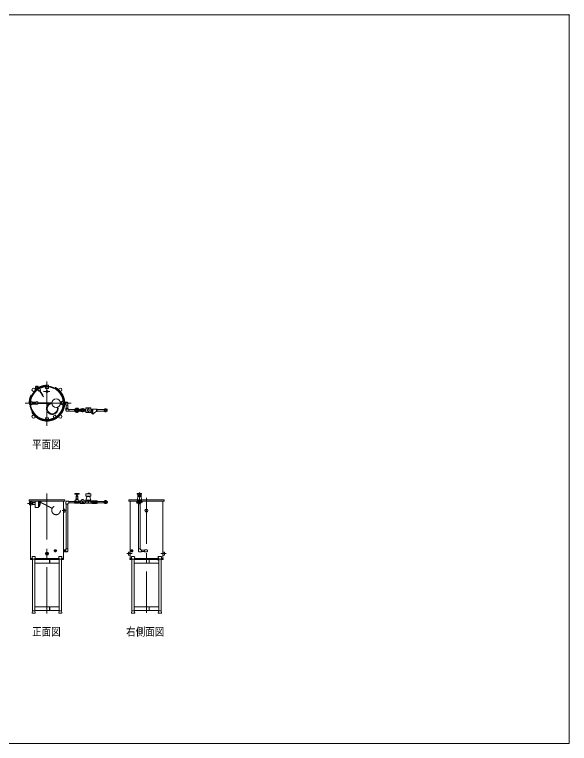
# Model space of a CAD drawing. Units: millimetres at full size. Extents: x -7181 to 7186, y -5006 to 5011.
# Drawn here: x -446 to 7186, y -5006 to 5011 of the extents above; entities that cross this region are included whole.
import ezdxf
from ezdxf.enums import TextEntityAlignment as Align

# ---------------------------------------------------------------- set-up
doc = ezdxf.new("R2010")
doc.units = ezdxf.units.MM
doc.header["$LTSCALE"] = 20
doc.header["$PDMODE"] = 32
doc.header["$PDSIZE"] = 10
for name, pattern in [('USER1', [50.8, 31.75, -6.35, 6.35, -6.35]), ('USER2', [63.5, 31.75, -6.35, 6.35, -6.35, 6.35, -6.35]), ('USER3', [19.05, 12.7, -6.35])]:
    doc.linetypes.add(name, pattern=pattern)
for name, color, linetype, lineweight in [('0-0_0', 7, 'USER2', 18), ('0-1_DEFPOINTS', 3, 'Continuous', 18), ('0-3_FV', 7, 'Continuous', 18)]:
    doc.layers.add(name, color=color, linetype=linetype, lineweight=lineweight)
doc.layers.add('0-2_1_50', color=7, linetype='Continuous')
doc.styles.add('ＭＳ ゴシック', font='')
doc.styles.get('ＭＳ ゴシック').set_extended_font_data('MS Gothic')

# ---------------------------------------------------------------- blocks, each defined once
blk = doc.blocks.new('MS_1')
at = {"layer": '0-0_0', "linetype": 'USER1'}
for p, q in [((0, 2842.48), (0, 3451.99)), ((-45.64, 3314.74), (40.79, 3314.74)), ((-301.87, 3154.74), (347.06, 3154.74)), ((797.3, 3036.74), (815.3, 3036.74)), ((0, 263.85), (0, 1935.16)), ((1246.49, 1805.21), (1235.48, 1805.21)), ((1243.4, 1812.91), (1243.4, 1823.91)), ((1244.32, 1805.21), (1245, 1803.54)), ((1248.9, 1810.47), (1248.9, 1812.91)), ((1300.4, 1812.91), (1300.4, 1823.91)), ((1368.9, 1855.36), (1368.9, 273.91)), ((-266.4, 1776.53), (-189.81, 1776.53)), ((-107.72, 1745.03), (-118.3, 1745.03)), ((-100.88, 1736.03), (-118.3, 1736.03)), ((775.5, 1794.41), (837.55, 1794.41)), ((209.43, 1677.53), (266.19, 1677.53)), ((1099.3, 1086.53), (1173.76, 1086.53)), ((1514.9, 1012.53), (1514.9, 1017.53)), ((1514.9, 1012.53), (1542.9, 1012.53)), ((1528.9, 990.4), (1528.9, 1050.71)), ((1542.9, 1012.53), (1542.9, 1017.53)), ((1638.5, 1086.53), (1564.04, 1086.53))]:
    blk.add_line(p, q, dxfattribs=at)
at = {"layer": '0-0_0', "color": 3, "linetype": 'Continuous'}
for p, q in [((-169.84, 3320.34), (-168.28, 3318.77)), ((-165.6, 3324.58), (-164.04, 3323.02)), ((-123.24, 3388.2), (-140.56, 3378.2)), ((-140.56, 3378.2), (-139.06, 3375.6)), ((-121.74, 3385.6), (-139.06, 3375.6)), ((-134.73, 3378.1), (-132.23, 3373.77)), ((-111.64, 3374.11), (-134.16, 3361.11)), ((-134.16, 3361.11), (-131.66, 3356.78)), ((-121.84, 3379.77), (-133.96, 3372.77)), ((-133.96, 3372.77), (-128.96, 3364.11)), ((-109.14, 3369.78), (-131.66, 3356.78)), ((-130.02, 3351.95), (-105.78, 3365.95)), ((-129.42, 3350.89), (-130.02, 3351.95)), ((-129.06, 3358.28), (-126.56, 3353.95)), ((-126.07, 3383.1), (-123.57, 3378.77)), ((-111.52, 3319.91), (-124.41, 3342.22)), ((-123.24, 3388.2), (-121.74, 3385.6)), ((-121.84, 3379.77), (-116.84, 3371.11)), ((-111.74, 3368.28), (-109.24, 3363.95)), ((-111.64, 3374.11), (-109.14, 3369.78)), ((-111.52, 3319.91), (-87.28, 3333.91)), ((-105.17, 3364.89), (-105.78, 3365.95)), ((-103.95, 3324.28), (-88.45, 3297.43)), ((-87.28, 3333.91), (-100.16, 3356.22)), ((-94.85, 3329.53), (-79.35, 3302.68)), ((-20.75, 3388.82), (-20.75, 3400.54)), ((-20.75, 3354.54), (-20.75, 3378.78)), ((-20.75, 3354.54), (20.75, 3354.54)), ((20.75, 3354.54), (20.75, 3378.78)), ((164.04, 3323.02), (165.6, 3324.58)), ((166.17, 3320.91), (167.58, 3322.32)), ((-79.35, 3302.68), (-88.45, 3297.43)), ((-86.5, 3298.56), (-64, 3259.59)), ((-81.3, 3301.56), (-58.8, 3262.59)), ((-58.8, 3262.59), (-64, 3259.59)), ((-63.13, 3260.09), (-53.13, 3242.77)), ((-59.67, 3262.09), (-49.67, 3244.77)), ((-49.67, 3244.77), (-53.13, 3242.77)), ((-240.8, 3137.49), (-240.8, 3171.99)), ((-240.8, 3171.99), (-234.37, 3171.99)), ((-240.8, 3137.49), (-234.37, 3137.49)), ((-224.34, 3171.99), (-201.8, 3171.99)), ((-224.34, 3137.49), (-201.8, 3137.49)), ((-201.8, 3137.49), (-201.8, 3171.99)), ((-154.73, 3168.24), (-201.8, 3168.24)), ((-154.73, 3141.24), (-201.8, 3141.24)), ((65.87, 3159.24), (-119.3, 3159.24)), ((65.87, 3150.24), (-119.3, 3150.24)), ((184.8, 3167.74), (184.27, 3167.74)), ((184.8, 3141.74), (184.27, 3141.74)), ((184.8, 3165.09), (184.8, 3167.74)), ((189.8, 3162.74), (184.8, 3162.74)), ((189.8, 3146.74), (184.8, 3146.74)), ((184.8, 3141.74), (184.8, 3144.39)), ((189.8, 3167.74), (194.8, 3167.74)), ((189.8, 3167.74), (189.8, 3141.74)), ((189.8, 3162.74), (194.8, 3162.74)), ((189.8, 3146.74), (194.8, 3146.74)), ((189.8, 3141.74), (194.8, 3141.74)), ((194.8, 3167.74), (194.8, 3141.74)), ((194.8, 3165.59), (199.8, 3165.59)), ((194.8, 3143.89), (199.8, 3143.89)), ((199.8, 3175.49), (199.8, 3133.99)), ((199.8, 3175.49), (224.04, 3175.49)), ((199.8, 3133.99), (224.04, 3133.99)), ((234.08, 3175.49), (245.8, 3175.49)), ((234.08, 3133.99), (245.8, 3133.99)), ((245.8, 3175.49), (245.8, 3133.99)), ((-169.84, 2989.14), (-168.28, 2990.7)), ((-167.58, 2987.16), (-166.17, 2988.57)), ((-20.75, 2954.94), (20.75, 2954.94)), ((-20.75, 2930.7), (-20.75, 2954.94)), ((-20.75, 2908.94), (-20.75, 2920.66)), ((-20.75, 2908.94), (20.75, 2908.94)), ((20.75, 2930.7), (20.75, 2954.94)), ((20.75, 2908.94), (20.75, 2920.66)), ((111.52, 2989.57), (124.41, 2967.26)), ((164.04, 2986.46), (165.6, 2984.89)), ((168.28, 2990.7), (169.84, 2989.14)), ((-244.4, 1827.13), (244.4, 1827.13)), ((-244.4, 1807.13), (-244.4, 1827.13)), ((-244.4, 1807.13), (244.4, 1807.13)), ((-225.8, 1017.53), (-225.8, 1807.13)), ((225.8, 1017.53), (225.8, 1807.13)), ((244.4, 1807.13), (244.4, 1827.13)), ((1124.5, 1827.13), (1243.74, 1827.13)), ((1124.5, 1807.13), (1124.5, 1827.13)), ((1124.5, 1807.13), (1238.68, 1807.13)), ((1143.1, 1017.53), (1143.1, 1807.13)), ((1294.9, 1807.13), (1613.3, 1807.13)), ((1300.06, 1827.13), (1613.3, 1827.13)), ((1594.7, 1017.53), (1594.7, 1807.13)), ((1613.3, 1807.13), (1613.3, 1827.13)), ((-240.8, 1759.28), (-225.8, 1759.28)), ((225.8, 1698.28), (245.8, 1698.28)), ((225.8, 1656.78), (245.8, 1656.78)), ((245.8, 1656.78), (245.8, 1698.28)), ((117.9, 1140.53), (112.65, 1140.53)), ((117.9, 1112.53), (112.68, 1112.53)), ((225.8, 1140.53), (235.8, 1140.53)), ((225.8, 1112.53), (235.8, 1112.53)), ((235.8, 1112.53), (235.8, 1140.53)), ((235.8, 1140.13), (235.8, 1112.93)), ((1123.1, 1107.28), (1143.1, 1107.28)), ((1123.1, 1065.78), (1123.1, 1107.28)), ((1164.7, 1140.53), (1173.7, 1140.53)), ((1164.7, 1112.53), (1173.7, 1112.53)), ((1614.7, 1107.28), (1594.7, 1107.28)), ((1614.7, 1065.78), (1614.7, 1107.28)), ((-227.8, 1017.53), (-201.13, 1017.53)), ((-227.8, 1006.53), (-227.8, 1017.53)), ((-227.8, 1006.53), (-199.75, 1006.53)), ((-205.67, 1040.56), (-199.75, 1010.53)), ((-205.67, 1040.56), (-199.75, 1010.53)), ((-205.67, 1040.56), (-199.75, 1010.53)), ((-199.75, 1046.53), (-167.95, 1046.53)), ((-199.75, 1010.53), (-167.95, 1010.53)), ((-199.75, 849.68), (-199.75, 1010.53)), ((-162.02, 1040.56), (-167.95, 1010.53)), ((-162.02, 1040.56), (-167.95, 1010.53)), ((-162.02, 1040.56), (-167.95, 1010.53)), ((-167.95, 849.68), (-167.95, 1010.53)), ((-167.95, 1006.53), (167.95, 1006.53)), ((-166.57, 1017.53), (166.57, 1017.53)), ((35, 956.53), (35, 1006.53)), ((39, 956.53), (39, 1006.53)), ((162.02, 1040.56), (167.95, 1010.53)), ((162.02, 1040.56), (167.95, 1010.53)), ((162.02, 1040.56), (167.95, 1010.53)), ((199.75, 1046.53), (167.95, 1046.53)), ((167.95, 849.68), (167.95, 1010.53)), ((205.67, 1040.56), (199.75, 1010.53)), ((205.67, 1040.56), (199.75, 1010.53)), ((199.75, 849.68), (199.75, 1010.53)), ((199.75, 1006.53), (227.8, 1006.53)), ((201.13, 1017.53), (227.8, 1017.53)), ((227.8, 1006.53), (227.8, 1017.53)), ((1123.1, 1065.78), (1143.1, 1065.78)), ((1141.1, 1006.53), (1141.1, 1017.53)), ((1141.1, 1017.53), (1167.77, 1017.53)), ((1141.1, 1006.53), (1169.15, 1006.53)), ((1163.23, 1040.56), (1169.15, 1010.53)), ((1163.23, 1040.56), (1169.15, 1010.53)), ((1163.23, 1040.56), (1169.15, 1010.53)), ((1168.14, 1046.53), (1200.95, 1046.53)), ((1169.15, 1010.53), (1200.95, 1010.53)), ((1169.15, 957.31), (1169.15, 1010.53)), ((1206.88, 1040.56), (1200.95, 1010.53)), ((1206.88, 1040.56), (1200.95, 1010.53)), ((1206.88, 1040.56), (1200.95, 1010.53)), ((1200.95, 941.72), (1200.95, 1010.53)), ((1200.95, 1006.53), (1260.21, 1006.53)), ((1202.33, 1017.53), (1268.93, 1017.53)), ((1260.21, 1006.53), (1536.85, 1006.53)), ((1268.93, 1017.53), (1535.47, 1017.53)), ((1403.9, 956.53), (1403.9, 1006.53)), ((1407.9, 956.53), (1407.9, 1006.53)), ((1530.93, 1040.56), (1536.85, 1010.53)), ((1530.93, 1040.56), (1536.85, 1010.53)), ((1530.93, 1040.56), (1536.85, 1010.53)), ((1568.65, 1046.53), (1536.85, 1046.53)), ((1536.85, 302.53), (1536.85, 1010.53)), ((1574.57, 1040.56), (1568.65, 1010.53)), ((1574.57, 1040.56), (1568.65, 1010.53)), ((1568.65, 302.53), (1568.65, 1010.53)), ((1568.65, 1006.53), (1596.7, 1006.53)), ((1570.03, 1017.53), (1596.7, 1017.53)), ((1614.7, 1065.78), (1594.7, 1065.78)), ((1596.7, 1006.53), (1596.7, 1017.53)), ((-167.95, 956.53), (167.95, 956.53)), ((31.8, 956.53), (167.95, 956.53)), ((1169.15, 302.53), (1169.15, 957.31)), ((1200.95, 956.53), (1220.7, 956.53)), ((1200.95, 302.53), (1200.95, 956.53)), ((1220.7, 956.53), (1536.85, 956.53)), ((-199.75, 302.53), (-199.75, 849.68)), ((-167.95, 302.53), (-167.95, 849.68)), ((167.95, 302.53), (167.95, 849.68)), ((199.75, 302.53), (199.75, 849.68)), ((-205.67, 272.49), (-199.75, 302.53)), ((-205.67, 272.49), (-199.75, 302.53)), ((-205.67, 272.49), (-199.75, 302.53)), ((-199.75, 302.53), (-167.95, 302.53)), ((-199.75, 302.53), (-167.95, 302.53)), ((-199.75, 302.53), (-167.95, 302.53)), ((-167.95, 356.53), (167.95, 356.53)), ((-167.95, 306.53), (167.95, 306.53)), ((-162.02, 272.49), (-167.95, 302.53)), ((-162.02, 272.49), (-167.95, 302.53)), ((-162.02, 272.49), (-167.95, 302.53)), ((35, 306.53), (35, 356.53)), ((39, 306.53), (39, 356.53)), ((162.02, 272.49), (167.95, 302.53)), ((162.02, 272.49), (167.95, 302.53)), ((162.02, 272.49), (167.95, 302.53)), ((1163.23, 272.49), (1169.15, 302.53)), ((1163.23, 272.49), (1169.15, 302.53)), ((1163.23, 272.49), (1169.15, 302.53)), ((1169.15, 302.53), (1200.95, 302.53)), ((1169.15, 302.53), (1200.95, 302.53)), ((1169.15, 302.53), (1200.95, 302.53)), ((1200.95, 356.53), (1536.85, 356.53)), ((1200.95, 306.53), (1536.85, 306.53)), ((1206.88, 272.49), (1200.95, 302.53)), ((1206.88, 272.49), (1200.95, 302.53)), ((1206.88, 272.49), (1200.95, 302.53)), ((1403.9, 306.53), (1403.9, 356.53)), ((1407.9, 306.53), (1407.9, 356.53)), ((1530.93, 272.49), (1536.85, 302.53)), ((1530.93, 272.49), (1536.85, 302.53)), ((1530.93, 272.49), (1536.85, 302.53)), ((-200.77, 266.53), (-166.93, 266.53)), ((-200.77, 266.53), (-166.93, 266.53)), ((-200.77, 266.53), (-166.93, 266.53)), ((200.77, 266.53), (166.93, 266.53)), ((200.77, 266.53), (166.93, 266.53)), ((200.77, 266.53), (166.93, 266.53)), ((1168.14, 266.53), (1201.97, 266.53)), ((1168.14, 266.53), (1201.97, 266.53)), ((1168.14, 266.53), (1201.97, 266.53)), ((1569.67, 266.53), (1535.83, 266.53)), ((1569.67, 266.53), (1535.83, 266.53)), ((1569.67, 266.53), (1535.83, 266.53))]:
    blk.add_line(p, q, dxfattribs=at)
at = {"layer": '0-0_0', "linetype": 'Continuous'}
blk.add_line((-122.9, 3367.61), (-120.4, 3363.28), dxfattribs=at)
at = {"layer": '0-0_0'}
for p, q in [((245.8, 3165.59), (247.8, 3165.59)), ((245.8, 3143.89), (247.8, 3143.89)), ((247.8, 3168.74), (247.8, 3140.74)), ((247.8, 3168.74), (274.8, 3168.74)), ((253.8, 3140.74), (247.8, 3140.74)), ((260.8, 3127.74), (260.8, 3133.74)), ((260.8, 3127.74), (288.8, 3127.74)), ((263.95, 3127.74), (263.95, 3084.74)), ((285.65, 3127.74), (285.65, 3084.74)), ((288.8, 3127.74), (288.8, 3154.74)), ((260.8, 3057.74), (260.8, 3084.74)), ((260.8, 3084.74), (288.8, 3084.74)), ((274.8, 3071.74), (301.8, 3071.74)), ((274.8, 3043.74), (301.8, 3043.74)), ((288.8, 3071.74), (288.8, 3084.74)), ((301.8, 3043.74), (301.8, 3071.74)), ((301.8, 3068.59), (379.8, 3068.59)), ((301.8, 3046.89), (379.8, 3046.89)), ((385.77, 3071.74), (379.8, 3071.74)), ((379.8, 3043.74), (379.8, 3071.74)), ((385.77, 3043.74), (379.8, 3043.74)), ((401.43, 3056.08), (393.73, 3051.64)), ((405.43, 3049.15), (397.73, 3044.71)), ((408.3, 3071.74), (398.66, 3071.74)), ((425.94, 3043.74), (398.66, 3043.74)), ((407.7, 3057.74), (410, 3061.72)), ((410, 3053.76), (407.7, 3057.74)), ((408.3, 3067.99), (408.3, 3076.87)), ((410, 3061.72), (414.6, 3061.72)), ((414.6, 3053.76), (410, 3053.76)), ((414.6, 3061.72), (416.9, 3057.74)), ((416.9, 3057.74), (414.6, 3053.76)), ((416.3, 3067.99), (416.3, 3076.87)), ((425.94, 3071.74), (416.3, 3071.74)), ((426.87, 3044.71), (419.17, 3049.15)), ((430.87, 3051.64), (423.17, 3056.08)), ((444.8, 3071.74), (438.83, 3071.74)), ((444.8, 3043.74), (438.83, 3043.74)), ((444.8, 3043.74), (444.8, 3071.74)), ((444.8, 3068.59), (456.8, 3068.59)), ((444.8, 3046.89), (456.8, 3046.89)), ((466.8, 3071.81), (456.8, 3071.81)), ((456.8, 3043.67), (456.8, 3071.81)), ((466.8, 3043.67), (456.8, 3043.67)), ((466.8, 3043.67), (466.8, 3071.81)), ((479.82, 3063.21), (489.3, 3068.69)), ((479.82, 3052.26), (479.82, 3063.21)), ((489.3, 3046.79), (479.82, 3052.26)), ((500.3, 3075.74), (489.3, 3075.74)), ((489.3, 3068.69), (498.78, 3063.21)), ((498.78, 3052.26), (489.3, 3046.79)), ((492.31, 3077.24), (492.31, 3075.74)), ((493.01, 3080.33), (493.01, 3077.24)), ((497.61, 3080.34), (497.61, 3077.24)), ((498.31, 3077.24), (498.31, 3075.74)), ((498.78, 3063.21), (498.78, 3052.26)), ((499.9, 3080.34), (499.9, 3077.24)), ((501.3, 3071.16), (501.3, 3074.74)), ((511.8, 3043.67), (511.8, 3071.81)), ((521.8, 3071.81), (511.8, 3071.81)), ((521.8, 3043.67), (511.8, 3043.67)), ((521.8, 3043.67), (521.8, 3071.81)), ((534.3, 3068.59), (521.8, 3068.59)), ((534.3, 3046.89), (521.8, 3046.89)), ((534.3, 3025.54), (534.3, 3089.94)), ((534.3, 3089.94), (604.3, 3089.94)), ((534.3, 3025.54), (604.3, 3025.54)), ((536.4, 3031.14), (536.4, 3084.34)), ((605.3, 3084.34), (536.4, 3084.34)), ((605.3, 3031.14), (536.4, 3031.14)), ((604.3, 3084.34), (604.3, 3089.94)), ((604.3, 3025.54), (604.3, 3031.14)), ((605.3, 3031.14), (605.3, 3084.34)), ((605.3, 3068.59), (617.3, 3068.59)), ((617.3, 3046.89), (605.3, 3046.89)), ((619.08, 3026.7), (613.39, 3020.93)), ((613.39, 3020.93), (630.82, 3003.74)), ((630.37, 3073.31), (617.3, 3073.31)), ((617.3, 3073.31), (617.3, 3042.17)), ((628.18, 3042.17), (617.3, 3042.17)), ((623.44, 3022.4), (617.75, 3016.63)), ((629.1, 3039.14), (617.94, 3027.82)), ((617.94, 3027.82), (637.65, 3008.38)), ((621.73, 3031.66), (641.44, 3012.23)), ((621.86, 3058.26), (621.86, 3057.22)), ((622.36, 3032.3), (642.07, 3012.87)), ((629.02, 3060.06), (623.66, 3060.06)), ((629.02, 3055.42), (623.66, 3055.42)), ((632.15, 3013.8), (626.46, 3008.04)), ((630.37, 3073.31), (630.37, 3045.07)), ((679.24, 3070.47), (630.37, 3070.47)), ((636.51, 3009.51), (630.82, 3003.74)), ((648.39, 3019.28), (637.65, 3008.38)), ((692.3, 3042.17), (679.11, 3042.17)), ((679.24, 3073.31), (679.24, 3047.96)), ((692.3, 3073.31), (679.24, 3073.31)), ((685.94, 3060.06), (680.59, 3060.06)), ((685.94, 3055.42), (680.59, 3055.42)), ((687.74, 3058.26), (687.74, 3057.22)), ((692.3, 3073.31), (692.3, 3042.17)), ((692.3, 3068.59), (785.3, 3068.59)), ((692.3, 3046.89), (785.3, 3046.89)), ((785.3, 3071.24), (785.3, 3044.24)), ((785.3, 3071.24), (797.3, 3071.24)), ((785.3, 3063.33), (797.3, 3063.33)), ((785.3, 3052.15), (797.3, 3052.15)), ((785.3, 3044.24), (797.3, 3044.24)), ((797.3, 3078.74), (797.3, 3036.74)), ((797.3, 3078.74), (815.3, 3078.74)), ((797.3, 3066.44), (814.3, 3066.44)), ((797.3, 3049.04), (814.3, 3049.04)), ((815.3, 3078.74), (815.3, 3036.74)), ((815.3, 3071.24), (827.3, 3071.24)), ((815.3, 3063.33), (827.3, 3063.33)), ((815.3, 3052.15), (827.3, 3052.15)), ((815.3, 3044.24), (827.3, 3044.24)), ((827.3, 3071.24), (827.3, 3044.24)), ((382.3, 1914.36), (382.3, 1904.36)), ((382.3, 1914.36), (442.3, 1914.36)), ((382.3, 1904.36), (442.3, 1904.36)), ((407.8, 1904.36), (407.8, 1881.19)), ((416.8, 1904.36), (416.8, 1881.19)), ((442.3, 1914.36), (442.3, 1904.36)), ((534.3, 1910.41), (576.3, 1907.71)), ((605.27, 1910.41), (534.3, 1910.41)), ((566.5, 1917.54), (566.5, 1910.41)), ((571.37, 1917.48), (571.37, 1910.41)), ((576.3, 1919.41), (576.3, 1909.41)), ((604.3, 1910.41), (576.3, 1907.71)), ((581.17, 1917.48), (581.17, 1910.41)), ((586.1, 1917.5), (586.1, 1910.41)), ((605.27, 1875.71), (605.27, 1910.41)), ((1241.9, 1914.87), (1241.9, 1904.87)), ((1262.15, 1914.87), (1241.9, 1914.87)), ((1248.9, 1904.87), (1241.9, 1904.87)), ((1252.9, 1913.88), (1248.9, 1910.88)), ((1248.9, 1875.88), (1248.9, 1910.88)), ((1252.9, 1913.88), (1290.9, 1913.88)), ((1252.9, 1875.88), (1252.9, 1913.88)), ((1262.15, 1918.41), (1281.65, 1918.41)), ((1262.15, 1913.88), (1262.15, 1918.41)), ((1267.03, 1913.88), (1267.03, 1918.41)), ((1271.9, 1927.47), (1271.9, 1767.97)), ((1276.78, 1913.88), (1276.78, 1918.41)), ((1281.65, 1913.88), (1281.65, 1918.41)), ((1301.9, 1914.87), (1281.65, 1914.87)), ((1290.9, 1913.88), (1294.9, 1910.88)), ((1290.9, 1875.88), (1290.9, 1913.88)), ((1294.9, 1875.88), (1294.9, 1910.88)), ((1301.9, 1904.87), (1294.9, 1904.87)), ((1301.9, 1914.87), (1301.9, 1904.87)), ((301.8, 1808.41), (274.8, 1808.41)), ((301.8, 1808.41), (301.8, 1780.41)), ((379.8, 1805.26), (301.8, 1805.26)), ((379.8, 1810.52), (379.8, 1778.19)), ((379.8, 1810.52), (390.8, 1810.52)), ((390.8, 1810.52), (390.8, 1778.19)), ((395.8, 1832.52), (428.8, 1832.52)), ((395.8, 1832.52), (395.8, 1815.52)), ((397.87, 1841.52), (397.87, 1832.52)), ((397.87, 1841.52), (426.73, 1841.52)), ((399.8, 1881.19), (399.8, 1865.19)), ((399.8, 1881.19), (424.8, 1881.19)), ((399.8, 1865.19), (424.8, 1865.19)), ((400.27, 1794.13), (412.27, 1806.13)), ((401.3, 1865.19), (401.3, 1841.52)), ((405.08, 1841.52), (405.08, 1832.52)), ((412.27, 1806.13), (412.27, 1798.13)), ((412.3, 1881.19), (412.3, 1865.19)), ((419.52, 1841.52), (419.52, 1832.52)), ((423.3, 1865.19), (423.3, 1841.52)), ((424.8, 1881.19), (424.8, 1865.19)), ((426.73, 1841.52), (426.73, 1832.52)), ((428.8, 1832.52), (428.8, 1815.52)), ((433.8, 1810.52), (433.8, 1778.19)), ((433.8, 1810.52), (444.8, 1810.52)), ((444.8, 1810.52), (444.8, 1778.19)), ((456.34, 1805.26), (444.8, 1805.26)), ((456.34, 1805.26), (456.34, 1783.56)), ((456.8, 1812.96), (456.8, 1775.76)), ((471.99, 1812.96), (456.8, 1812.96)), ((464.55, 1803.66), (456.8, 1803.66)), ((473.23, 1825.36), (473.23, 1814.2)), ((505.47, 1825.36), (473.23, 1825.36)), ((477.5, 1794.13), (489.5, 1806.13)), ((497.4, 1830.94), (481.3, 1830.94)), ((481.3, 1830.94), (481.3, 1825.36)), ((489.35, 1830.94), (489.35, 1825.36)), ((489.5, 1806.13), (489.5, 1798.13)), ((497.4, 1830.94), (497.4, 1825.36)), ((505.47, 1825.36), (505.47, 1814.2)), ((521.8, 1812.96), (506.71, 1812.96)), ((521.9, 1803.66), (514.15, 1803.66)), ((521.8, 1812.96), (521.8, 1775.76)), ((533.9, 1805.26), (521.9, 1805.26)), ((604.3, 1808.91), (533.9, 1808.91)), ((534.3, 1779.91), (534.3, 1808.91)), ((548.61, 1867.81), (535.72, 1823.41)), ((535.72, 1808.91), (535.72, 1823.41)), ((566.61, 1823.41), (535.72, 1823.41)), ((566.61, 1818.41), (535.72, 1818.41)), ((566.61, 1870.01), (551.5, 1870.01)), ((562.72, 1870.01), (562.72, 1875.81)), ((587.1, 1870.01), (566.61, 1870.01)), ((602.88, 1823.41), (566.61, 1823.41)), ((602.88, 1818.41), (566.61, 1818.41)), ((575.88, 1870.01), (575.88, 1875.81)), ((589.99, 1867.81), (602.88, 1823.41)), ((602.88, 1808.91), (602.88, 1823.41)), ((604.3, 1779.91), (604.3, 1808.91)), ((617.3, 1805.26), (604.3, 1805.26)), ((617.3, 1777.11), (617.3, 1811.71)), ((628.76, 1811.71), (617.3, 1811.71)), ((621.3, 1794.41), (625.72, 1805.21)), ((640.92, 1805.21), (625.72, 1805.21)), ((628.76, 1806.05), (628.76, 1811.71)), ((631.23, 1808.56), (628.76, 1808.56)), ((634.56, 1805.21), (638.98, 1794.41)), ((640.92, 1805.21), (645.34, 1794.41)), ((651.86, 1794.41), (663.86, 1806.41)), ((663.86, 1806.41), (663.86, 1798.41)), ((682.26, 1811.69), (682.26, 1777.09)), ((692.3, 1811.69), (682.26, 1811.69)), ((692.3, 1777.09), (692.3, 1811.69)), ((785.3, 1805.26), (692.3, 1805.26)), ((797.3, 1807.91), (785.3, 1807.91)), ((785.3, 1807.91), (785.3, 1780.91)), ((814.3, 1815.41), (797.3, 1815.41)), ((797.3, 1815.41), (797.3, 1773.41)), ((814.3, 1815.41), (814.3, 1773.41)), ((827.3, 1807.91), (814.3, 1807.91)), ((827.3, 1807.91), (827.3, 1780.91)), ((1235.48, 1805.21), (1231.06, 1794.41)), ((1248.22, 1870), (1243.4, 1823.91)), ((1243.4, 1823.91), (1300.4, 1823.91)), ((1243.4, 1818.91), (1300.4, 1818.91)), ((1243.4, 1812.91), (1260.7, 1812.91)), ((1258.26, 1810.47), (1244.09, 1810.47)), ((1248.22, 1870), (1295.59, 1870)), ((1248.9, 1875.88), (1294.9, 1875.88)), ((1263.2, 1815.41), (1250.9, 1803.1)), ((1252.9, 1875.88), (1252.9, 1870)), ((1266.31, 1807.91), (1258.4, 1800)), ((1260.4, 1891.38), (1260.4, 1875.88)), ((1280.6, 1815.41), (1263.2, 1815.41)), ((1277.49, 1807.91), (1266.31, 1807.91)), ((1277.49, 1807.91), (1285.4, 1800)), ((1280.6, 1815.41), (1292.9, 1803.1)), ((1300.4, 1812.91), (1283.1, 1812.91)), ((1283.4, 1891.38), (1283.4, 1875.88)), ((1290.9, 1875.88), (1290.9, 1870)), ((1294.9, 1794.41), (1294.9, 1812.91)), ((1295.59, 1870), (1300.4, 1823.91)), ((260.8, 1794.41), (260.8, 1767.41)), ((288.8, 1767.41), (260.8, 1767.41)), ((263.95, 1153.53), (263.95, 1767.41)), ((285.65, 1153.53), (285.65, 1767.41)), ((288.8, 1773.41), (288.8, 1767.41)), ((301.8, 1780.41), (295.8, 1780.41)), ((379.8, 1783.56), (301.8, 1783.56)), ((379.8, 1778.19), (444.8, 1778.19)), ((400.27, 1794.13), (412.27, 1782.13)), ((412.27, 1798.13), (424.27, 1798.13)), ((412.27, 1790.13), (424.27, 1790.13)), ((412.27, 1790.13), (412.27, 1782.13)), ((424.27, 1798.13), (424.27, 1790.13)), ((456.34, 1783.56), (444.8, 1783.56)), ((464.55, 1785.06), (456.8, 1785.06)), ((479.43, 1775.76), (456.8, 1775.76)), ((477.5, 1794.13), (489.5, 1782.13)), ((489.5, 1798.13), (501.5, 1798.13)), ((489.5, 1790.13), (501.5, 1790.13)), ((489.5, 1790.13), (489.5, 1782.13)), ((521.8, 1775.76), (499.27, 1775.76)), ((501.5, 1798.13), (501.5, 1790.13)), ((521.9, 1785.06), (514.15, 1785.06)), ((533.9, 1783.56), (521.9, 1783.56)), ((604.3, 1779.91), (533.9, 1779.91)), ((561.19, 1794.4), (569.06, 1802.27)), ((561.19, 1794.4), (569.06, 1786.53)), ((569.06, 1802.27), (569.06, 1797.03)), ((569.06, 1797.03), (576.94, 1797.03)), ((569.06, 1791.78), (576.94, 1791.78)), ((569.06, 1791.78), (569.06, 1786.53)), ((576.94, 1797.03), (576.94, 1791.78)), ((617.3, 1783.56), (604.3, 1783.56)), ((628.76, 1777.11), (617.3, 1777.11)), ((618.13, 1793.83), (618.13, 1794.98)), ((622.35, 1796.98), (620.37, 1796.98)), ((622.35, 1791.83), (620.37, 1791.83)), ((625.72, 1783.61), (621.3, 1794.41)), ((640.92, 1783.61), (625.72, 1783.61)), ((628.76, 1777.11), (628.76, 1782.76)), ((631.23, 1780.26), (628.76, 1780.26)), ((634.56, 1783.61), (638.98, 1794.41)), ((638.98, 1794.41), (645.34, 1794.41)), ((640.92, 1783.61), (645.34, 1794.41)), ((651.86, 1794.41), (663.86, 1782.41)), ((663.86, 1798.41), (675.86, 1798.41)), ((663.86, 1790.41), (663.86, 1782.41)), ((663.86, 1790.41), (675.86, 1790.41)), ((675.86, 1798.41), (675.86, 1790.41)), ((692.3, 1777.09), (682.26, 1777.09)), ((683.95, 1796.97), (689.22, 1796.97)), ((683.95, 1791.82), (689.22, 1791.82)), ((785.3, 1783.56), (692.3, 1783.56)), ((797.3, 1800), (785.3, 1800)), ((797.3, 1788.81), (785.3, 1788.81)), ((797.3, 1780.91), (785.3, 1780.91)), ((814.3, 1803.1), (797.3, 1803.1)), ((814.3, 1785.71), (797.3, 1785.71)), ((814.3, 1773.41), (797.3, 1773.41)), ((827.3, 1800), (814.3, 1800)), ((827.3, 1788.81), (814.3, 1788.81)), ((827.3, 1780.91), (814.3, 1780.91)), ((1312.56, 1794.41), (1230, 1794.41)), ((1231.06, 1794.41), (1235.48, 1783.61)), ((1246.49, 1783.61), (1235.48, 1783.61)), ((1256.69, 1778.35), (1244.09, 1778.35)), ((1244.32, 1783.61), (1245, 1785.27)), ((1250.9, 1803.1), (1250.9, 1785.71)), ((1250.9, 1785.71), (1263.2, 1773.41)), ((1258.4, 1800), (1258.4, 1788.81)), ((1258.4, 1788.81), (1266.31, 1780.91)), ((1261.05, 1151.81), (1261.05, 1774.13)), ((1280.6, 1773.41), (1263.2, 1773.41)), ((1277.49, 1780.91), (1266.31, 1780.91)), ((1285.4, 1788.81), (1277.49, 1780.91)), ((1292.9, 1785.71), (1280.6, 1773.41)), ((1282.75, 1151.81), (1282.75, 1774.13)), ((1285.4, 1800), (1285.4, 1788.81)), ((1292.9, 1803.1), (1292.9, 1785.71)), ((235.8, 1137.38), (247.8, 1137.38)), ((235.8, 1115.68), (247.8, 1115.68)), ((247.8, 1112.53), (274.8, 1112.53)), ((288.8, 1153.53), (260.8, 1153.53)), ((260.8, 1126.53), (260.8, 1153.53)), ((288.8, 1126.53), (288.8, 1153.53)), ((1257.9, 1151.81), (1285.9, 1151.81)), ((1257.9, 1151.81), (1257.9, 1124.81)), ((1271.9, 1110.81), (1298.9, 1110.81)), ((1285.9, 1151.81), (1285.9, 1145.81)), ((1292.9, 1138.81), (1298.9, 1138.81)), ((1298.9, 1138.81), (1298.9, 1110.81)), ((1341.9, 1135.66), (1298.9, 1135.66)), ((1341.9, 1113.96), (1298.9, 1113.96)), ((1341.9, 1138.81), (1341.9, 1110.81)), ((1368.9, 1138.81), (1341.9, 1138.81)), ((1368.9, 1110.81), (1341.9, 1110.81)), ((1368.9, 1110.81), (1341.9, 1110.81))]:
    blk.add_line(p, q, dxfattribs=at)
at = {"layer": '0-0_0', "linetype": 'USER3'}
for p, q in [((-118.3, 1809.53), (-160.3, 1809.53)), ((-160.3, 1719.03), (-160.3, 1809.53)), ((-118.3, 1719.03), (-118.3, 1809.53)), ((-225.8, 1793.78), (-201.8, 1793.78)), ((-225.8, 1759.28), (-201.8, 1759.28)), ((-201.8, 1759.28), (-201.8, 1793.78)), ((-160.3, 1790.13), (-201.8, 1790.13)), ((-160.3, 1762.93), (-201.8, 1762.93)), ((-118.3, 1719.03), (-160.3, 1719.03)), ((-78.38, 1792.03), (-118.3, 1792.03)), ((-78.3, 1783.03), (-118.3, 1783.03)), ((-97.21, 1783.03), (-107.72, 1745.03)), ((-87.88, 1783.03), (-100.88, 1736.03)), ((73.91, 1711.82), (-78.3, 1790.91)), ((71.14, 1706.5), (-78.3, 1784.15))]:
    blk.add_line(p, q, dxfattribs=at)
at = {"layer": '0-0_0', "color": 3, "linetype": 'Continuous'}
for points in [[(-162.84, 3324.18), (-162.79, 3325.08), (-162.71, 3325.98), (-162.6, 3326.87), (-162.45, 3327.78), (-162.28, 3328.68), (-162.08, 3329.58), (-161.88, 3330.48), (-161.69, 3331.38), (-161.51, 3332.3), (-161.36, 3333.22), (-161.25, 3334.16), (-161.18, 3335.12), (-161.16, 3336.1), (-161.18, 3337.1), (-161.17, 3338.08), (-161.12, 3339.05), (-160.99, 3339.97), (-160.74, 3340.85), (-160.33, 3341.66), (-159.82, 3342.29), (-159.2, 3342.85), (-158.49, 3343.32), (-157.72, 3343.68), (-156.91, 3343.93), (-156.07, 3344.05), (-155.23, 3344.07), (-154.37, 3344.02), (-153.5, 3343.93), (-152.7, 3343.83), (-151.93, 3343.67), (-151.23, 3343.36), (-150.58, 3342.8), (-150.08, 3342.03), (-149.74, 3341.13), (-149.56, 3340.16), (-149.55, 3339.17), (-149.73, 3338.22), (-150.09, 3337.39), (-150.55, 3336.8)], [(-150.55, 3336.8), (-151.13, 3336.33), (-151.8, 3335.97), (-152.76, 3335.65), (-153.79, 3335.49), (-154.83, 3335.5), (-155.83, 3335.67), (-156.73, 3336.02), (-157.48, 3336.54), (-158.02, 3337.18), (-158.41, 3337.95), (-158.69, 3338.82), (-158.89, 3339.74), (-159.05, 3340.7), (-159.19, 3341.66), (-159.36, 3342.64), (-159.54, 3343.6), (-159.75, 3344.54), (-159.96, 3345.46), (-160.18, 3346.37), (-160.4, 3347.28), (-160.61, 3348.19), (-160.83, 3349.16), (-161.02, 3350.13), (-161.2, 3351.11), (-161.35, 3352.1), (-161.46, 3353.1), (-161.52, 3354.1), (-161.54, 3355.11), (-161.49, 3356.12), (-161.39, 3357.12), (-161.21, 3358.13), (-160.95, 3359.14), (-160.61, 3360.14), (-160.19, 3361.09), (-159.67, 3361.97), (-159.06, 3362.72), (-158.34, 3363.26), (-157.6, 3363.54), (-156.8, 3363.65)], [(-156.8, 3363.65), (-155.93, 3363.65), (-155.02, 3363.6), (-154.07, 3363.55), (-153.02, 3363.53), (-151.96, 3363.53), (-150.91, 3363.53), (-149.9, 3363.5), (-148.93, 3363.41), (-148.02, 3363.23), (-147.19, 3362.92), (-146.45, 3362.47), (-145.83, 3361.84), (-145.36, 3361.08), (-145.04, 3360.2), (-144.9, 3359.29), (-144.97, 3358.43), (-145.29, 3357.66), (-145.81, 3357.01), (-146.51, 3356.46), (-147.34, 3356.01), (-148.27, 3355.64), (-149.25, 3355.36), (-150.25, 3355.16), (-151.23, 3355.02), (-152.25, 3354.94), (-153.22, 3355.02), (-154.13, 3355.3), (-154.98, 3355.77), (-155.77, 3356.4), (-156.49, 3357.17), (-157.11, 3358.04), (-157.64, 3358.99), (-158.05, 3359.98), (-158.34, 3360.99), (-158.5, 3362), (-158.55, 3363), (-158.53, 3363.99), (-158.46, 3364.98), (-158.39, 3365.97)], [(-158.39, 3365.97), (-158.34, 3366.96), (-158.33, 3367.93), (-158.36, 3368.91), (-158.4, 3369.89), (-158.44, 3370.87), (-158.46, 3371.84), (-158.43, 3372.81), (-158.34, 3373.78), (-158.17, 3374.72), (-157.94, 3375.65), (-157.65, 3376.56), (-157.3, 3377.46), (-156.91, 3378.33), (-156.47, 3379.21), (-156, 3380.08), (-155.48, 3380.92), (-154.94, 3381.76), (-154.36, 3382.6), (-153.75, 3383.41), (-153.11, 3384.21), (-152.43, 3384.95), (-151.71, 3385.61), (-150.93, 3386.16), (-150.09, 3386.58), (-149.22, 3386.83), (-148.3, 3386.96), (-147.35, 3386.99), (-146.38, 3386.96), (-145.39, 3386.91), (-144.4, 3386.86), (-143.41, 3386.84), (-142.43, 3386.83), (-141.46, 3386.8), (-140.51, 3386.73), (-139.57, 3386.58), (-138.7, 3386.34), (-137.83, 3386.04), (-136.98, 3385.68), (-136.14, 3385.28)], [(-136.14, 3385.28), (-135.31, 3384.87), (-134.45, 3384.44), (-133.6, 3384.02), (-132.75, 3383.59), (-131.9, 3383.16)], [(-20.75, 3400.54), (20.75, 3400.54), (20.75, 3388.82)], [(111.52, 2989.57), (87.28, 2975.57), (100.16, 2953.26)], [(-240.8, 1759.28), (-240.8, 1793.78), (-225.8, 1793.78)], [(112.68, 1140.53), (110.96, 1140.38), (109.28, 1139.96), (107.66, 1139.27), (106.15, 1138.31), (104.77, 1137.12), (103.55, 1135.71), (102.52, 1134.12), (101.69, 1132.37), (101.08, 1130.51), (100.71, 1128.56), (100.58, 1126.57), (100.7, 1124.59), (101.06, 1122.64), (101.65, 1120.77), (102.47, 1119.02), (103.5, 1117.41), (104.71, 1116), (106.08, 1114.79), (107.59, 1113.83), (109.2, 1113.12), (110.88, 1112.68), (112.59, 1112.53), (112.69, 1112.53), (112.78, 1112.53)], [(117.9, 1140.53), (116.85, 1140.47), (115.8, 1140.31), (114.77, 1140.05), (113.76, 1139.68), (112.79, 1139.22), (111.85, 1138.65), (110.96, 1138), (110.12, 1137.25), (109.34, 1136.43), (108.63, 1135.53), (107.99, 1134.56), (107.42, 1133.53), (106.93, 1132.44), (106.53, 1131.32), (106.21, 1130.15), (105.98, 1128.96), (105.85, 1127.75), (105.8, 1126.53), (105.85, 1125.31), (105.98, 1124.1), (106.21, 1122.9), (106.53, 1121.74), (106.93, 1120.61), (107.42, 1119.53), (107.99, 1118.5), (108.63, 1117.53), (109.34, 1116.63), (110.12, 1115.8), (110.96, 1115.06), (111.85, 1114.4), (112.79, 1113.84), (113.76, 1113.37), (114.77, 1113), (115.8, 1112.74), (116.85, 1112.58), (117.9, 1112.53), (118.95, 1112.58), (120, 1112.74), (121.03, 1113)], [(117.9, 1137.38), (117.08, 1137.34), (116.27, 1137.21), (115.47, 1137.01), (114.69, 1136.72), (113.93, 1136.36), (113.2, 1135.92), (112.51, 1135.42), (111.86, 1134.84), (111.25, 1134.2), (110.7, 1133.5), (110.2, 1132.75), (109.76, 1131.95), (109.38, 1131.11), (109.07, 1130.24), (108.82, 1129.34), (108.64, 1128.41), (108.54, 1127.47), (108.5, 1126.53), (108.54, 1125.58), (108.64, 1124.64), (108.82, 1123.72), (109.07, 1122.82), (109.38, 1121.94), (109.76, 1121.1), (110.2, 1120.3), (110.7, 1119.55), (111.25, 1118.86), (111.86, 1118.22), (112.51, 1117.64), (113.2, 1117.13), (113.93, 1116.69), (114.69, 1116.33), (115.47, 1116.05), (116.27, 1115.84), (117.08, 1115.72), (117.9, 1115.68), (118.72, 1115.72), (119.53, 1115.84), (120.33, 1116.05)], [(115.07, 1116.03), (116.35, 1116.54), (117.56, 1117.25), (118.66, 1118.15), (119.64, 1119.23), (120.48, 1120.46), (121.15, 1121.81), (121.65, 1123.27), (121.96, 1124.79), (122.08, 1126.34), (122.01, 1127.9), (121.74, 1129.43), (121.28, 1130.9), (120.65, 1132.28), (119.85, 1133.54), (118.91, 1134.66), (117.83, 1135.61), (116.65, 1136.36), (115.38, 1136.92)], [(121.03, 1113), (122.04, 1113.37), (123.01, 1113.84), (123.95, 1114.4), (124.84, 1115.06), (125.68, 1115.8), (126.46, 1116.63), (127.17, 1117.53), (127.81, 1118.5), (128.38, 1119.53), (128.87, 1120.61), (129.27, 1121.74), (129.59, 1122.9), (129.82, 1124.1), (129.95, 1125.31), (130, 1126.53), (129.95, 1127.75), (129.82, 1128.96), (129.59, 1130.15), (129.27, 1131.32), (128.87, 1132.44), (128.38, 1133.53), (127.81, 1134.56), (127.17, 1135.53), (126.46, 1136.43), (125.68, 1137.25), (124.84, 1138), (123.95, 1138.65), (123.01, 1139.22), (122.04, 1139.68), (121.03, 1140.05), (120, 1140.31), (118.95, 1140.47), (117.9, 1140.53)], [(120.33, 1116.05), (121.11, 1116.33), (121.87, 1116.69), (122.6, 1117.13), (123.29, 1117.64), (123.94, 1118.22), (124.55, 1118.86), (125.1, 1119.55), (125.6, 1120.3), (126.04, 1121.1), (126.42, 1121.94), (126.73, 1122.82), (126.98, 1123.72), (127.16, 1124.64), (127.26, 1125.58), (127.3, 1126.53), (127.26, 1127.47), (127.16, 1128.41), (126.98, 1129.34), (126.73, 1130.24), (126.42, 1131.11), (126.04, 1131.95), (125.6, 1132.75), (125.1, 1133.5), (124.55, 1134.2), (123.94, 1134.84), (123.29, 1135.42), (122.6, 1135.92), (121.87, 1136.36), (121.11, 1136.72), (120.33, 1137.01), (119.53, 1137.21), (118.72, 1137.34), (117.9, 1137.38)], [(1164.7, 1140.53), (1164.09, 1140.47), (1163.49, 1140.31), (1162.89, 1140.05), (1162.31, 1139.68), (1161.74, 1139.22), (1161.2, 1138.65), (1160.69, 1138), (1160.2, 1137.25), (1159.75, 1136.43), (1159.34, 1135.53), (1158.97, 1134.56), (1158.64, 1133.53), (1158.36, 1132.44), (1158.12, 1131.32), (1157.94, 1130.15), (1157.81, 1128.96), (1157.73, 1127.75), (1157.7, 1126.53), (1157.73, 1125.31), (1157.81, 1124.1), (1157.94, 1122.9), (1158.12, 1121.74), (1158.36, 1120.61), (1158.64, 1119.53), (1158.97, 1118.5), (1159.34, 1117.53), (1159.75, 1116.63), (1160.2, 1115.8), (1160.69, 1115.06), (1161.2, 1114.4), (1161.74, 1113.84), (1162.31, 1113.37), (1162.89, 1113), (1163.49, 1112.74), (1164.09, 1112.58), (1164.7, 1112.53), (1165.31, 1112.58), (1165.92, 1112.74), (1166.51, 1113)], [(1164.7, 1137.38), (1164.23, 1137.34), (1163.76, 1137.21), (1163.3, 1137.01), (1162.85, 1136.72), (1162.41, 1136.36), (1161.99, 1135.92), (1161.59, 1135.42), (1161.21, 1134.84), (1160.87, 1134.2), (1160.55, 1133.5), (1160.26, 1132.75), (1160, 1131.95), (1159.78, 1131.11), (1159.6, 1130.24), (1159.46, 1129.34), (1159.36, 1128.41), (1159.3, 1127.47), (1159.28, 1126.53), (1159.3, 1125.58), (1159.36, 1124.64), (1159.46, 1123.72), (1159.6, 1122.82), (1159.78, 1121.94), (1160, 1121.1), (1160.26, 1120.3), (1160.55, 1119.55), (1160.87, 1118.86), (1161.21, 1118.22), (1161.59, 1117.64), (1161.99, 1117.13), (1162.41, 1116.69), (1162.85, 1116.33), (1163.3, 1116.05), (1163.76, 1115.84), (1164.23, 1115.72), (1164.7, 1115.68), (1165.17, 1115.72), (1165.64, 1115.84), (1166.11, 1116.05)], [(1166.51, 1113), (1167.1, 1113.37), (1167.66, 1113.84), (1168.2, 1114.4), (1168.72, 1115.06), (1169.2, 1115.8), (1169.65, 1116.63), (1170.06, 1117.53), (1170.44, 1118.5), (1170.76, 1119.53), (1171.05, 1120.61), (1171.28, 1121.74), (1171.46, 1122.9), (1171.59, 1124.1), (1171.67, 1125.31), (1171.7, 1126.53), (1171.67, 1127.75), (1171.59, 1128.96), (1171.46, 1130.15), (1171.28, 1131.32), (1171.05, 1132.44), (1170.76, 1133.53), (1170.44, 1134.56), (1170.06, 1135.53), (1169.65, 1136.43), (1169.2, 1137.25), (1168.72, 1138), (1168.2, 1138.65), (1167.66, 1139.22), (1167.1, 1139.68), (1166.51, 1140.05), (1165.92, 1140.31), (1165.31, 1140.47), (1164.7, 1140.53)], [(1166.11, 1116.05), (1166.56, 1116.33), (1166.99, 1116.69), (1167.41, 1117.13), (1167.81, 1117.64), (1168.19, 1118.22), (1168.54, 1118.86), (1168.86, 1119.55), (1169.14, 1120.3), (1169.4, 1121.1), (1169.62, 1121.94), (1169.8, 1122.82), (1169.94, 1123.72), (1170.04, 1124.64), (1170.11, 1125.58), (1170.13, 1126.53), (1170.11, 1127.47), (1170.04, 1128.41), (1169.94, 1129.34), (1169.8, 1130.24), (1169.62, 1131.11), (1169.4, 1131.95), (1169.14, 1132.75), (1168.86, 1133.5), (1168.54, 1134.2), (1168.19, 1134.84), (1167.81, 1135.42), (1167.41, 1135.92), (1166.99, 1136.36), (1166.56, 1136.72), (1166.11, 1137.01), (1165.64, 1137.21), (1165.17, 1137.34), (1164.7, 1137.38)], [(1169.19, 1132.55), (1168.79, 1131.15), (1168.51, 1129.66), (1168.33, 1128.1), (1168.28, 1126.5), (1168.34, 1124.91), (1168.51, 1123.35), (1168.8, 1121.86), (1169.2, 1120.47)], [(1173.7, 1112.53), (1174.61, 1112.65), (1175.51, 1113), (1176.38, 1113.59), (1177.2, 1114.4), (1177.96, 1115.42), (1178.65, 1116.63), (1179.25, 1118), (1179.76, 1119.53), (1180.17, 1121.17), (1180.46, 1122.9), (1180.64, 1124.7), (1180.7, 1126.53), (1180.64, 1128.35), (1180.46, 1130.15), (1180.17, 1131.88), (1179.76, 1133.53), (1179.25, 1135.05), (1178.65, 1136.43), (1177.96, 1137.63), (1177.2, 1138.65), (1176.38, 1139.46), (1175.51, 1140.05), (1174.61, 1140.41), (1173.7, 1140.53)], [(205.67, 1040.56), (199.75, 1010.53), (167.95, 1010.53)], [(1574.57, 1040.56), (1568.65, 1010.53), (1536.85, 1010.53)], [(205.67, 272.49), (199.75, 302.53), (167.95, 302.53)], [(205.67, 272.49), (199.75, 302.53), (167.95, 302.53)], [(205.67, 272.49), (199.75, 302.53), (167.95, 302.53)], [(1574.57, 272.49), (1568.65, 302.53), (1536.85, 302.53)], [(1574.57, 272.49), (1568.65, 302.53), (1536.85, 302.53)], [(1574.57, 272.49), (1568.65, 302.53), (1536.85, 302.53)]]:
    blk.add_lwpolyline(points, dxfattribs=at)
at = {"layer": '0-0_0'}
for points in [[(466.8, 3071.74), (468.17, 3072.5), (469.56, 3073.23), (470.98, 3073.92), (472.42, 3074.56), (473.89, 3075.16), (475.37, 3075.71), (476.88, 3076.22), (478.39, 3076.67), (479.93, 3077.08), (481.47, 3077.42), (483.02, 3077.71), (484.59, 3077.94), (486.15, 3078.1), (487.73, 3078.21), (489.3, 3078.24), (490, 3078.23), (490.7, 3078.21)], [(511.8, 3043.74), (510.43, 3042.98), (509.04, 3042.25), (507.62, 3041.56), (506.18, 3040.92), (504.71, 3040.32), (503.23, 3039.76), (501.72, 3039.26), (500.21, 3038.8), (498.67, 3038.4), (497.13, 3038.06), (495.58, 3037.77), (494.01, 3037.54), (492.45, 3037.37), (490.87, 3037.27), (489.3, 3037.24), (487.73, 3037.27), (486.15, 3037.37), (484.59, 3037.54), (483.02, 3037.77), (481.47, 3038.06), (479.93, 3038.4), (478.39, 3038.8), (476.88, 3039.26), (475.37, 3039.76), (473.89, 3040.32), (472.42, 3040.92), (470.98, 3041.56), (469.56, 3042.25), (468.17, 3042.98), (466.8, 3043.74)], [(490.7, 3080.34), (491.37, 3080.65), (491.85, 3080.74), (492.33, 3080.65), (493.01, 3080.33)], [(490.7, 3080.34), (490.7, 3077.24), (499.9, 3077.24)], [(491.83, 3080.74), (495.3, 3080.74), (498.78, 3080.74)], [(493.01, 3080.33), (493.85, 3080.61), (494.58, 3080.71), (495.31, 3080.74), (496.04, 3080.71), (496.76, 3080.61), (497.61, 3080.34), (498.28, 3080.66), (498.75, 3080.74), (499.23, 3080.65), (499.9, 3080.34)], [(498.31, 3077.16), (499.25, 3076.93), (500.2, 3076.68), (501.13, 3076.4), (502.06, 3076.11), (502.99, 3075.8), (503.91, 3075.47), (504.82, 3075.12), (505.72, 3074.75), (506.62, 3074.37), (507.51, 3073.97), (508.38, 3073.55), (509.25, 3073.12), (510.11, 3072.67), (510.96, 3072.21), (511.8, 3071.74)], [(605.27, 1875.71), (534.3, 1875.71), (534.3, 1910.41)], [(581.17, 1917.48), (580.26, 1917.88), (579.3, 1918.13), (578.55, 1918.26), (577.79, 1918.35), (577.03, 1918.4), (576.27, 1918.41), (575.51, 1918.4), (574.75, 1918.35), (573.99, 1918.26), (573.24, 1918.13), (572.28, 1917.88), (571.37, 1917.48), (570.63, 1917.89), (569.85, 1918.23), (568.91, 1918.41), (567.98, 1918.25), (567.22, 1917.93), (566.5, 1917.54)], [(583.65, 1918.41), (576.27, 1918.41), (568.89, 1918.41)], [(586.1, 1917.5), (585.36, 1917.91), (584.58, 1918.24), (583.64, 1918.41), (582.7, 1918.24), (581.92, 1917.9), (581.17, 1917.48)], [(471.99, 1812.96), (471.24, 1812.34), (470.49, 1811.72), (469.74, 1811.1), (468.99, 1810.48)], [(506.71, 1812.96), (507.46, 1812.34), (508.21, 1811.72), (508.96, 1811.1), (509.71, 1810.48)], [(628.17, 1783.61), (629.38, 1781.98), (630.76, 1780.63), (632.26, 1779.58), (633.85, 1778.85), (635.5, 1778.47), (637.17, 1778.43), (638.83, 1778.75), (640.44, 1779.41), (641.96, 1780.39), (643.36, 1781.69), (644.61, 1783.26), (645.68, 1785.08), (646.56, 1787.1), (647.21, 1789.28), (647.62, 1791.58), (647.8, 1793.93), (647.72, 1796.3), (647.4, 1798.63), (646.84, 1800.86), (646.06, 1802.95), (645.06, 1804.85), (643.88, 1806.53), (642.53, 1807.94), (641.06, 1809.05), (639.48, 1809.84), (637.84, 1810.29), (636.17, 1810.4), (634.5, 1810.15), (632.88, 1809.56), (631.34, 1808.64), (629.91, 1807.4), (628.63, 1805.88), (628.39, 1805.55), (628.17, 1805.21)], [(1256.9, 1810.46), (1256.8, 1810.46), (1256.69, 1810.47)], [(620.37, 1796.98), (620.11, 1796.97), (619.85, 1796.93), (619.6, 1796.86), (619.35, 1796.76), (619.12, 1796.64), (618.91, 1796.5), (618.72, 1796.34), (618.55, 1796.16), (618.41, 1795.96), (618.3, 1795.75), (618.21, 1795.52), (618.15, 1795.29), (618.13, 1795.14), (618.12, 1794.98)], [(618.12, 1793.83), (618.15, 1793.52), (618.24, 1793.21), (618.37, 1792.92), (618.55, 1792.66), (618.78, 1792.42), (619.05, 1792.21), (619.35, 1792.05), (619.68, 1791.93), (620.02, 1791.86), (620.37, 1791.83)], [(683.95, 1796.97), (683.74, 1796.96), (683.53, 1796.92), (683.33, 1796.87), (683.14, 1796.79), (682.97, 1796.69), (682.8, 1796.58), (682.66, 1796.44), (682.54, 1796.29), (682.43, 1796.13), (682.35, 1795.96), (682.3, 1795.78), (682.27, 1795.6), (682.26, 1795.53), (682.26, 1795.47)], [(682.26, 1793.32), (682.28, 1793.08), (682.34, 1792.86), (682.45, 1792.64), (682.58, 1792.44), (682.76, 1792.26), (682.96, 1792.11), (683.18, 1791.98), (683.43, 1791.89), (683.68, 1791.84), (683.95, 1791.82)], [(691.47, 1794.97), (691.44, 1795.28), (691.36, 1795.59), (691.22, 1795.88), (691.04, 1796.15), (690.81, 1796.39), (690.54, 1796.59), (690.24, 1796.75), (689.91, 1796.87), (689.57, 1796.95), (689.22, 1796.97)], [(689.22, 1791.82), (689.57, 1791.84), (689.91, 1791.92), (690.24, 1792.04), (690.54, 1792.2), (690.81, 1792.41), (691.04, 1792.65), (691.22, 1792.91), (691.36, 1793.2), (691.44, 1793.51), (691.47, 1793.82)], [(1237.54, 1783.61), (1238.3, 1782.26), (1239.15, 1781.08), (1240.06, 1780.1), (1241.04, 1779.33), (1242.06, 1778.77), (1243.11, 1778.44), (1244.18, 1778.35), (1245.24, 1778.48), (1246.29, 1778.85), (1247.3, 1779.44), (1248.27, 1780.25), (1249.18, 1781.26), (1249.25, 1781.36), (1249.33, 1781.46)], [(1248.11, 1778.35), (1250.22, 1778.81), (1252.2, 1780.16)], [(1248.37, 1778.35), (1250.44, 1778.79), (1252.39, 1780.1)], [(1256.69, 1778.35), (1257.38, 1778.39), (1258.07, 1778.54)], [(247.8, 1112.53), (247.8, 1140.53), (260.8, 1140.53)], [(1368.9, 1138.81), (1341.9, 1138.81), (1341.9, 1110.81)]]:
    blk.add_lwpolyline(points, dxfattribs=at)
at = {"layer": '0-0_0', "linetype": 'USER1'}
for points in [[(1249.33, 1807.36), (1248.23, 1808.6), (1247.04, 1809.55), (1245.79, 1810.17), (1244.5, 1810.45), (1243.21, 1810.39), (1241.93, 1809.98), (1240.7, 1809.24), (1239.54, 1808.18), (1238.48, 1806.83), (1237.54, 1805.21)], [(1252.2, 1808.65), (1250.22, 1810.01), (1248.11, 1810.47)], [(1252.39, 1808.71), (1250.44, 1810.02), (1248.37, 1810.47)]]:
    blk.add_lwpolyline(points, dxfattribs=at)
at = {"layer": '0-0_0'}
for centre, radius in [((0, 3154.74), 244.4), ((412.3, 3057.74), 30), ((412.3, 3057.74), 19.55), ((412.3, 3057.74), 11), ((489.3, 3057.74), 18), ((569.3, 3057.74), 13.3), ((1271.9, 1794.41), 15.5), ((1271.9, 1794.41), 9.25), ((1271.9, 1891.38), 7.5)]:
    blk.add_circle(centre, radius, dxfattribs=at)
at = {"layer": '0-0_0', "color": 3, "linetype": 'Continuous'}
for centre, radius in [((0, 3154.74), 235), ((0, 3154.74), 225), ((0, 3154.74), 225), ((-183.85, 3338.59), 23), ((0, 3314.74), 14), ((0, 3314.74), 10.85), ((183.85, 3338.59), 23), ((125.7, 3154.74), 60), ((-139.3, 3154.74), 20.5), ((-183.85, 2970.89), 23), ((183.85, 2970.89), 23), ((1368.9, 1677.53), 20.75), ((1368.9, 1677.53), 17), ((0, 1086.53), 20.75), ((0, 1086.53), 13.8)]:
    blk.add_circle(centre, radius, dxfattribs=at)
at = {"layer": '0-0_0', "linetype": 'USER3'}
blk.add_circle((125.7, 1681.53), 60, dxfattribs=at)
at = {"layer": '0-0_0', "color": 3, "linetype": 'Continuous'}
for centre, radius, start, end in [((72.8, 3079.74), 80, 118.20675, 186.96213), ((72.8, 3079.74), 70, 95.62579, 183.43293), ((72.8, 3079.74), 80, 184.98586, 14.64757), ((72.8, 3079.74), 70, 183.44988, 13.98088), ((-200.77, 1041.53), 5, 90, 191.15682), ((-200.77, 1041.53), 5, 90, 191.15682), ((-200.77, 1041.53), 5, 90, 191.15682), ((-166.93, 1041.53), 5, 348.84318, 90), ((-166.93, 1041.53), 5, 348.84318, 90), ((-166.93, 1041.53), 5, 348.84318, 90), ((166.93, 1041.53), 5, 90, 191.15682), ((166.93, 1041.53), 5, 90, 191.15682), ((166.93, 1041.53), 5, 90, 191.15682), ((200.77, 1041.53), 5, 348.84318, 90), ((200.77, 1041.53), 5, 348.84318, 90), ((200.77, 1041.53), 5, 348.84318, 90), ((1168.14, 1041.53), 5, 90, 191.15682), ((1168.14, 1041.53), 5, 90, 191.15682), ((1168.14, 1041.53), 5, 90, 191.15682), ((1201.97, 1041.53), 5, 348.84318, 90), ((1201.97, 1041.53), 5, 348.84318, 90), ((1201.97, 1041.53), 5, 348.84318, 90), ((1535.83, 1041.53), 5, 90, 191.15682), ((1535.83, 1041.53), 5, 90, 191.15682), ((1535.83, 1041.53), 5, 90, 191.15682), ((1569.67, 1041.53), 5, 348.84318, 90), ((1569.67, 1041.53), 5, 348.84318, 90), ((1569.67, 1041.53), 5, 348.84318, 90), ((-200.77, 271.53), 5, 168.84318, 270), ((-200.77, 271.53), 5, 168.84318, 270), ((-200.77, 271.53), 5, 168.84318, 270), ((-166.93, 271.53), 5, 270, 11.15682), ((-166.93, 271.53), 5, 270, 11.15682), ((-166.93, 271.53), 5, 270, 11.15682), ((166.93, 271.53), 5, 168.84318, 270), ((166.93, 271.53), 5, 168.84318, 270), ((166.93, 271.53), 5, 168.84318, 270), ((200.77, 271.53), 5, 270, 11.15682), ((200.77, 271.53), 5, 270, 11.15682), ((200.77, 271.53), 5, 270, 11.15682), ((1168.14, 271.53), 5, 168.84318, 270), ((1168.14, 271.53), 5, 168.84318, 270), ((1168.14, 271.53), 5, 168.84318, 270), ((1201.97, 271.53), 5, 270, 11.15682), ((1201.97, 271.53), 5, 270, 11.15682), ((1201.97, 271.53), 5, 270, 11.15682), ((1535.83, 271.53), 5, 168.84318, 270), ((1535.83, 271.53), 5, 168.84318, 270), ((1535.83, 271.53), 5, 168.84318, 270), ((1569.67, 271.53), 5, 270, 11.15682), ((1569.67, 271.53), 5, 270, 11.15682), ((1569.67, 271.53), 5, 270, 11.15682)]:
    blk.add_arc(centre, radius, start, end, dxfattribs=at)
at = {"layer": '0-0_0'}
for centre, radius, start, end in [((253.8, 3133.74), 7, 359.99998, 90.00002), ((274.8, 3154.74), 14, 359.99998, 90.00002), ((274.8, 3057.74), 14, 90, 270), ((274.8, 3057.74), 14, 90, 270), ((500.3, 3074.74), 1, 359.99998, 90.00002), ((623.66, 3058.26), 1.8, 89.99998, 179.99996), ((623.66, 3057.22), 1.8, 179.99996, 269.99995), ((627.82, 3040.41), 1.8, 315.39996, 101.54792), ((629.02, 3058.71), 1.35, 0, 89.99998), ((629.02, 3056.77), 1.35, 269.99996, 0), ((615.04, 3083.9), 72.72, 297.29559, 321.62755), ((679.11, 3033.17), 9, 89.99998, 141.62747), ((680.59, 3058.71), 1.35, 89.99998, 179.99996), ((680.59, 3056.77), 1.35, 179.99996, 269.99995), ((685.94, 3058.26), 1.8, 0, 89.99998), ((685.94, 3057.22), 1.8, 269.99996, 0), ((274.8, 1794.41), 14, 89.99998, 180.00002), ((390.8, 1815.52), 5, 270.00005, 0.00004), ((433.8, 1815.52), 5, 180, 270.00004), ((471.99, 1814.2), 1.24, 270.00005, 0.00009), ((506.71, 1814.2), 1.24, 180.00005, 270.00004), ((551.5, 1867.01), 3, 90, 164.47589), ((587.1, 1867.01), 3, 15.52411, 90), ((659.3, 1719.53), 93.67, 92.41046, 104.04479), ((651.72, 1719.52), 93.67, 73.28696, 87.77043), ((679.46, 1811.92), 2.8, 253.28696, 0), ((1256.9, 1794.41), 15, 89.99998, 269.99995), ((295.8, 1773.41), 7, 89.99998, 180.00002), ((489.35, 1806.76), 32.55, 236.97618, 304.41845), ((659.3, 1869.28), 93.67, 255.95521, 267.58954), ((651.72, 1869.27), 93.67, 272.22957, 286.71304), ((679.46, 1776.87), 2.8, 0, 106.71304), ((1271.9, 1794.41), 23, 224.2869, 0), ((1270.66, 1813.48), 37.81, 248.32914, 252.258), ((274.8, 1126.53), 14, 180, 0), ((1271.9, 1124.81), 14, 179.99998, 270.00002), ((1292.9, 1145.81), 7, 179.99998, 270.00002), ((1368.9, 1124.81), 14, 270, 90)]:
    blk.add_arc(centre, radius, start, end, dxfattribs=at)
at = {"layer": '0-0_0', "style": 'ＭＳ ゴシック', "width": 0.85}
for s, p in [('平面図', (-204.17, 2499.53)), ('正面図', (-204.17, -75)), ('右側面図', (1089.73, -75))]:
    blk.add_text(s, height=110, dxfattribs=at).set_placement(p, align=Align.BOTTOM_LEFT)

msp = doc.modelspace()

# ---------------------------------------------------------------- linework, layer by layer
at = {"layer": '0-1_DEFPOINTS'}
for p in [(7181.25, 5006.25), (-7181.25, -5006.25)]:
    msp.add_line(p, (7181.25, -5006.25), dxfattribs=at)
at = {"layer": '0-3_FV', "color": 3}
msp.add_line((-7181.25, 5006.25), (7181.25, 5006.25), dxfattribs=at)
at = {"layer": '0-3_FV'}
msp.add_point((7181.25, 5006.25), dxfattribs=at)

# ---------------------------------------------------------------- block references
at = {"layer": '0-2_1_50'}
msp.add_blockref('MS_1', (0, -3484.25), dxfattribs=at)

doc.saveas('drawing.dxf')
